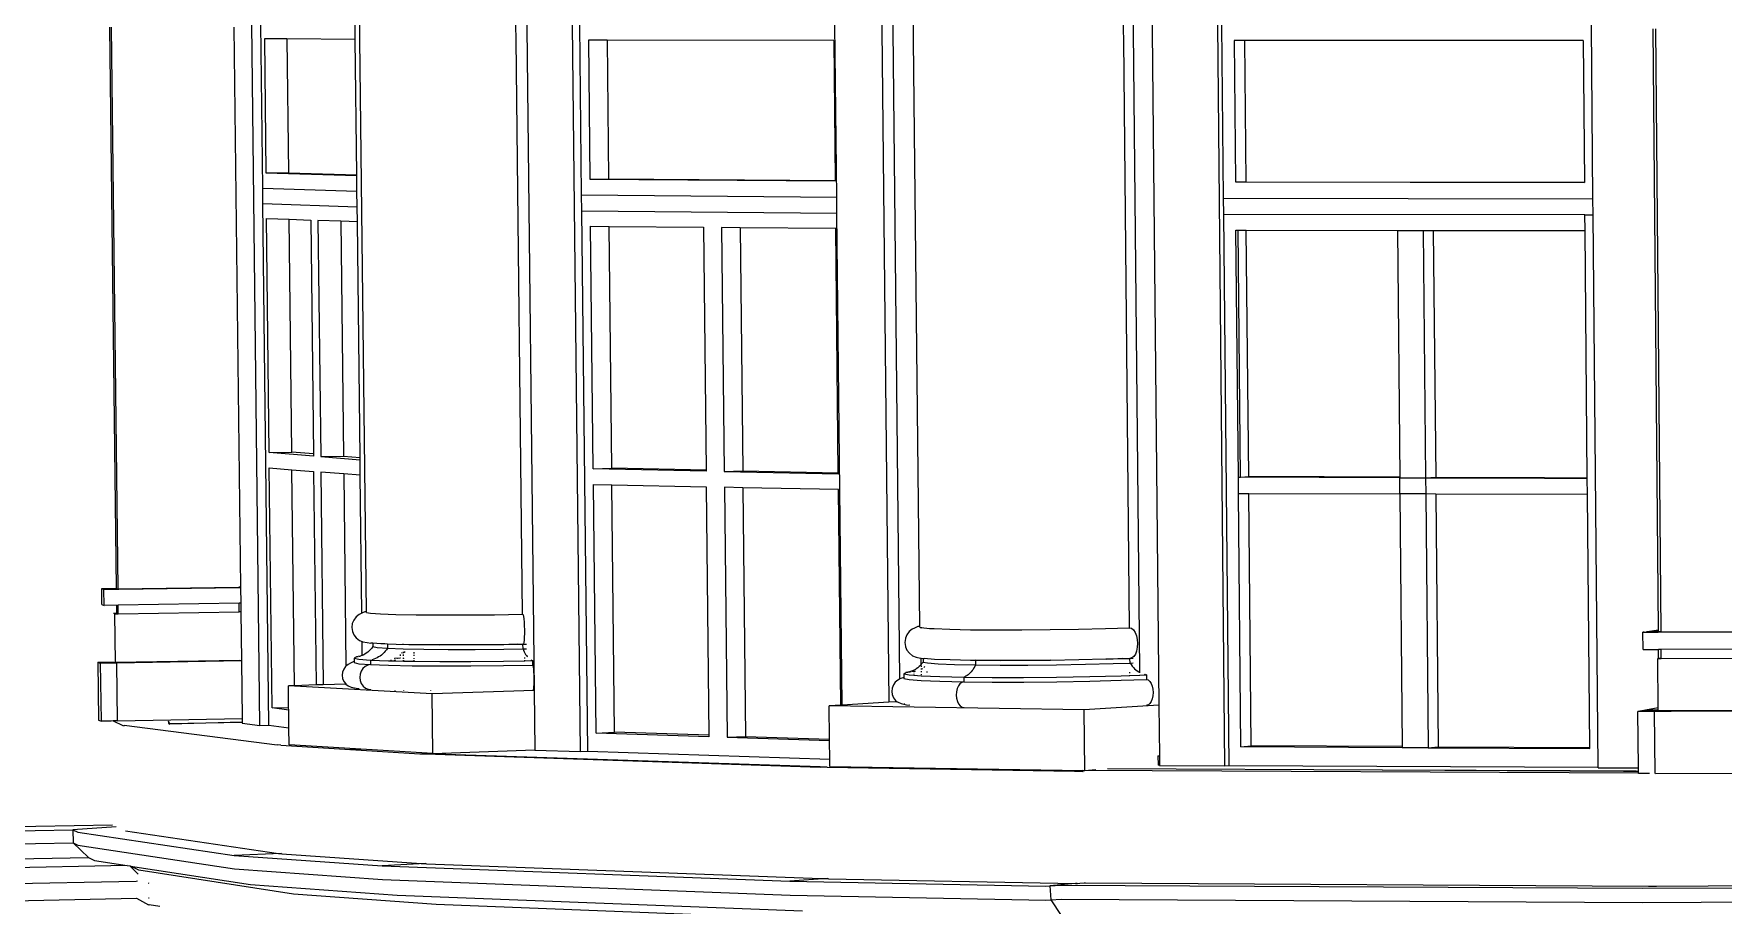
# Model space of a CAD drawing. Extents: x -106 to 80, y -44 to 65.
# Drawn here: x -90.62 to -65.61, y -5.99 to 6.9 of the extents above; entities that cross this region are included whole.
import ezdxf

# ---------------------------------------------------------------- set-up
doc = ezdxf.new("R2010")
doc.units = 0
doc.layers.get('0').update_dxf_attribs({"linetype": 'CONTINUOUS'})

msp = doc.modelspace()

# ---------------------------------------------------------------- linework, layer by layer
for p, q in [((-74.568, 29.406), (-74.251, -2.515)), ((-74.485, 6.8), (-74.936, 23.119)), ((-77.947, 11.189), (-77.804, -2.648)), ((-83.476, 6.813), (-83.566, 10.369)), ((-85.79, 6.814), (-85.8, 9.834)), ((-83.352, 9.869), (-83.211, -2.809)), ((-78.099, 9.907), (-77.964, -2.99)), ((-74.094, 9.93), (-73.966, -3.03)), ((-77.595, 6.8), (-77.594, 8.419)), ((-87.269, -3.333), (-87.39, 7.04)), ((-87.228, 4.612), (-87.256, 7.039)), ((-85.858, 6.814), (-85.861, 7.033)), ((-82.527, -3.72), (-82.646, 7.027)), ((-82.508, 4.513), (-82.535, 7.027)), ((-78.734, 4.481), (-78.761, 7.023)), ((-72.989, -3.931), (-73.096, 7.027)), ((-73.009, 4.464), (-73.034, 7.027)), ((-67.542, 4.457), (-67.565, 7.026)), ((-89.391, -1.305), (-89.49, 6.993)), ((-89.47, 6.993), (-89.371, -1.312)), ((-87.653, 6.994), (-87.556, -1.285)), ((-87.204, 6.823), (-87.181, 4.839)), ((-86.869, 6.821), (-87.204, 6.823)), ((-86.869, 6.821), (-86.846, 4.841)), ((-85.858, 6.814), (-86.869, 6.821)), ((-85.835, 4.811), (-85.858, 6.814)), ((-85.693, -1.651), (-85.79, 6.814)), ((-83.382, -1.687), (-83.476, 6.813)), ((-82.408, 6.803), (-82.385, 4.748)), ((-82.132, 6.802), (-82.408, 6.803)), ((-82.132, 6.802), (-82.11, 4.751)), ((-78.777, 6.797), (-82.132, 6.802)), ((-78.777, 6.797), (-78.755, 4.726)), ((-77.505, -1.867), (-77.595, 6.8)), ((-74.399, -1.887), (-74.485, 6.8)), ((-72.852, 6.799), (-72.832, 4.705)), ((-72.699, 6.799), (-72.852, 6.799)), ((-72.699, 6.799), (-72.679, 4.708)), ((-67.685, 6.798), (-72.699, 6.799)), ((-67.685, 6.798), (-67.666, 4.703)), ((-66.654, 6.97), (-66.575, -1.918)), ((-66.617, 6.97), (-66.537, -1.945)), ((-87.181, 4.839), (-86.846, 4.841)), ((-87.181, 4.839), (-85.835, 4.799)), ((-86.846, 4.841), (-85.835, 4.811)), ((-85.835, 4.799), (-85.835, 4.811)), ((-85.833, 4.567), (-85.835, 4.799)), ((-82.385, 4.748), (-82.11, 4.751)), ((-82.11, 4.751), (-78.755, 4.726)), ((-87.225, 4.387), (-87.228, 4.612)), ((-87.228, 4.612), (-85.833, 4.567)), ((-85.83, 4.338), (-85.833, 4.567)), ((-82.508, 4.513), (-78.734, 4.481)), ((-82.505, 4.279), (-82.508, 4.513)), ((-82.385, 4.748), (-78.755, 4.72)), ((-78.755, 4.726), (-78.755, 4.72)), ((-72.832, 4.705), (-72.679, 4.708)), ((-72.832, 4.705), (-67.666, 4.699)), ((-72.679, 4.708), (-67.666, 4.703)), ((-67.666, 4.703), (-67.666, 4.699)), ((-87.135, -3.33), (-87.225, 4.387)), ((-87.225, 4.387), (-85.83, 4.338)), ((-85.827, 4.115), (-85.83, 4.338)), ((-82.505, 4.279), (-78.732, 4.245)), ((-82.417, -3.714), (-82.505, 4.279)), ((-78.732, 4.245), (-78.734, 4.481)), ((-73.009, 4.464), (-67.542, 4.457)), ((-73.007, 4.225), (-73.009, 4.464)), ((-67.54, 4.218), (-67.542, 4.457)), ((-87.133, 0.703), (-87.174, 4.166)), ((-87.174, 4.166), (-86.838, 4.153)), ((-86.798, 0.708), (-86.838, 4.153)), ((-86.838, 4.153), (-86.517, 4.141)), ((-86.517, 4.141), (-86.477, 0.683)), ((-86.411, 4.137), (-86.37, 0.643)), ((-86.073, 4.124), (-86.411, 4.137)), ((-86.073, 4.124), (-86.033, 0.648)), ((-85.827, 4.115), (-86.073, 4.124)), ((-85.787, 0.629), (-85.827, 4.115)), ((-82.338, 0.464), (-82.377, 4.051)), ((-82.377, 4.051), (-82.102, 4.048)), ((-82.063, 0.472), (-82.102, 4.048)), ((-82.102, 4.048), (-80.707, 4.035)), ((-80.707, 4.035), (-80.668, 0.444)), ((-80.438, 4.032), (-80.399, 0.425)), ((-80.163, 4.029), (-80.438, 4.032)), ((-80.163, 4.029), (-80.124, 0.433)), ((-78.748, 4.015), (-80.163, 4.029)), ((-78.71, 0.405), (-78.748, 4.015)), ((-78.655, -3.032), (-78.732, 4.245)), ((-72.927, -3.925), (-73.007, 4.225)), ((-67.662, 4.218), (-73.007, 4.225)), ((-67.662, 4.218), (-67.54, 4.218)), ((-67.66, 3.986), (-67.662, 4.218)), ((-67.466, -3.951), (-67.54, 4.218)), ((-72.79, 0.338), (-72.825, 3.994)), ((-72.825, 3.994), (-72.795, 3.994)), ((-72.759, 0.34), (-72.795, 3.994)), ((-72.795, 3.994), (-72.672, 3.994)), ((-72.637, 0.347), (-72.672, 3.994)), ((-72.672, 3.994), (-70.437, 3.99)), ((-70.437, 3.99), (-70.054, 3.99)), ((-70.437, 3.99), (-70.402, 0.341)), ((-70.054, 3.99), (-70.02, 0.329)), ((-70.054, 3.99), (-69.905, 3.99)), ((-69.905, 3.99), (-69.87, 0.339)), ((-69.905, 3.99), (-67.66, 3.986)), ((-67.627, 0.332), (-67.66, 3.986)), ((-87.133, 0.703), (-86.798, 0.708)), ((-86.476, 0.651), (-87.133, 0.703)), ((-86.477, 0.683), (-86.798, 0.708)), ((-86.477, 0.683), (-86.476, 0.651)), ((-86.37, 0.643), (-86.033, 0.648)), ((-86.37, 0.643), (-85.787, 0.597)), ((-86.033, 0.648), (-85.787, 0.629)), ((-85.787, 0.597), (-85.787, 0.629)), ((-85.784, 0.368), (-85.787, 0.597)), ((-87.089, -3.074), (-87.131, 0.477)), ((-87.131, 0.477), (-86.795, 0.45)), ((-86.758, -2.744), (-86.795, 0.45)), ((-86.795, 0.45), (-86.474, 0.424)), ((-86.474, 0.424), (-86.437, -2.734)), ((-86.368, 0.415), (-86.331, -2.73)), ((-86.03, 0.388), (-86.368, 0.415)), ((-86.03, 0.388), (-85.997, -2.455)), ((-85.784, 0.368), (-86.03, 0.388)), ((-85.761, -1.673), (-85.784, 0.368)), ((-82.338, 0.464), (-82.063, 0.472)), ((-80.668, 0.43), (-82.338, 0.464)), ((-80.668, 0.444), (-82.063, 0.472)), ((-80.668, 0.444), (-80.668, 0.43)), ((-80.399, 0.425), (-80.124, 0.433)), ((-80.399, 0.425), (-78.709, 0.391)), ((-80.124, 0.433), (-78.71, 0.405)), ((-78.709, 0.391), (-78.71, 0.405)), ((-72.79, 0.338), (-72.759, 0.34)), ((-70.402, 0.331), (-72.79, 0.338)), ((-72.787, 0.099), (-72.79, 0.338)), ((-72.759, 0.34), (-72.637, 0.347)), ((-70.402, 0.341), (-72.637, 0.347)), ((-70.402, 0.341), (-70.402, 0.331)), ((-70.402, 0.331), (-70.02, 0.329)), ((-70.4, 0.092), (-70.402, 0.331)), ((-70.02, 0.329), (-69.87, 0.339)), ((-70.02, 0.329), (-70.017, 0.091)), ((-70.02, 0.329), (-68.258, 0.324)), ((-69.87, 0.339), (-68.258, 0.334)), ((-68.258, 0.324), (-68.258, 0.334)), ((-68.258, 0.334), (-67.627, 0.332)), ((-68.258, 0.324), (-67.627, 0.322)), ((-67.627, 0.322), (-67.627, 0.332)), ((-67.624, 0.083), (-67.627, 0.322)), ((-82.295, -3.447), (-82.335, 0.23)), ((-82.335, 0.23), (-82.06, 0.225)), ((-82.02, -3.434), (-82.06, 0.225)), ((-82.06, 0.225), (-80.665, 0.195)), ((-80.665, 0.195), (-80.626, -3.478)), ((-80.396, 0.19), (-80.356, -3.508)), ((-80.121, 0.184), (-80.396, 0.19)), ((-80.121, 0.184), (-80.082, -3.496)), ((-78.707, 0.155), (-80.121, 0.184)), ((-78.673, -3.033), (-78.707, 0.155)), ((-72.751, -3.649), (-72.787, 0.099)), ((-72.787, 0.099), (-72.634, 0.099)), ((-72.598, -3.634), (-72.634, 0.099)), ((-72.634, 0.099), (-70.4, 0.092)), ((-70.017, 0.091), (-70.4, 0.092)), ((-70.4, 0.092), (-70.365, -3.645)), ((-70.017, 0.091), (-69.982, -3.662)), ((-69.868, 0.09), (-70.017, 0.091)), ((-69.868, 0.09), (-69.833, -3.647)), ((-67.624, 0.083), (-69.868, 0.09)), ((-67.591, -3.658), (-67.624, 0.083)), ((-89.611, -1.308), (-89.391, -1.305)), ((-89.608, -1.545), (-89.611, -1.308)), ((-89.611, -1.308), (-89.577, -1.32)), ((-89.577, -1.32), (-89.356, -1.317)), ((-89.574, -1.557), (-89.577, -1.32)), ((-89.391, -1.305), (-89.371, -1.312)), ((-89.371, -1.312), (-87.581, -1.285)), ((-89.371, -1.312), (-89.356, -1.317)), ((-89.356, -1.317), (-87.565, -1.29)), ((-87.581, -1.285), (-87.565, -1.29)), ((-87.556, -1.285), (-87.581, -1.285)), ((-87.556, -1.29), (-87.565, -1.29)), ((-87.556, -1.285), (-87.556, -1.29)), ((-87.556, -1.29), (-87.553, -1.526)), ((-89.608, -1.545), (-89.574, -1.557)), ((-89.368, -1.554), (-89.574, -1.557)), ((-89.434, -1.673), (-89.386, -1.673)), ((-89.414, -1.681), (-89.366, -1.68)), ((-89.406, -2.401), (-89.414, -1.681)), ((-89.386, -1.673), (-89.388, -1.554)), ((-87.578, -1.526), (-89.368, -1.554)), ((-89.366, -1.68), (-89.368, -1.554)), ((-89.366, -1.68), (-87.576, -1.652)), ((-87.576, -1.652), (-87.578, -1.526)), ((-87.553, -1.526), (-87.578, -1.526)), ((-87.552, -1.651), (-87.576, -1.652)), ((-87.553, -1.526), (-87.552, -1.651)), ((-87.552, -1.651), (-87.544, -2.37)), ((-85.847, -1.726), (-85.881, -1.773)), ((-85.802, -1.691), (-85.847, -1.726)), ((-85.761, -1.673), (-85.802, -1.691)), ((-85.749, -1.668), (-85.761, -1.673)), ((-85.717, -1.654), (-85.749, -1.668)), ((-85.749, -1.668), (-85.749, -1.668)), ((-85.693, -1.651), (-85.717, -1.654)), ((-85.693, -1.66), (-85.693, -1.651)), ((-85.693, -1.66), (-85.633, -1.672)), ((-85.633, -1.672), (-85.486, -1.682)), ((-85.486, -1.682), (-85.257, -1.691)), ((-85.257, -1.691), (-84.959, -1.696)), ((-84.959, -1.696), (-84.604, -1.698)), ((-84.604, -1.698), (-84.21, -1.698)), ((-84.21, -1.698), (-83.796, -1.694)), ((-83.796, -1.694), (-83.382, -1.687)), ((-83.382, -1.687), (-83.382, -1.697)), ((-83.382, -1.687), (-83.376, -1.697)), ((-83.376, -1.697), (-83.37, -1.72)), ((-83.37, -1.72), (-83.365, -1.757)), ((-85.902, -1.826), (-85.909, -1.884)), ((-85.909, -1.884), (-85.901, -1.941)), ((-85.881, -1.773), (-85.902, -1.826)), ((-85.901, -1.941), (-85.878, -1.994)), ((-85.878, -1.994), (-85.843, -2.039)), ((-83.365, -1.757), (-83.361, -1.804)), ((-83.361, -1.804), (-83.358, -1.858)), ((-83.358, -1.858), (-83.356, -1.916)), ((-83.356, -1.973), (-83.358, -2.026)), ((-83.356, -1.916), (-83.356, -1.973)), ((-77.696, -1.993), (-77.715, -2.042)), ((-77.661, -1.945), (-77.696, -1.993)), ((-77.616, -1.909), (-77.661, -1.945)), ((-77.584, -1.894), (-77.616, -1.909)), ((-77.532, -1.871), (-77.584, -1.894)), ((-77.505, -1.867), (-77.532, -1.871)), ((-77.505, -1.877), (-77.505, -1.867)), ((-77.505, -1.877), (-77.443, -1.89)), ((-77.484, -1.897), (-77.487, -1.9)), ((-77.487, -1.9), (-77.487, -1.897)), ((-77.487, -1.9), (-77.487, -1.9)), ((-77.487, -1.9), (-77.487, -1.9)), ((-77.443, -1.89), (-77.356, -1.897)), ((-77.356, -1.897), (-77.356, -1.91)), ((-77.356, -1.897), (-77.292, -1.901)), ((-77.292, -1.901), (-77.059, -1.91)), ((-77.059, -1.91), (-76.754, -1.916)), ((-76.754, -1.916), (-76.394, -1.919)), ((-76.394, -1.919), (-75.994, -1.919)), ((-75.994, -1.919), (-75.574, -1.915)), ((-75.574, -1.915), (-75.155, -1.909)), ((-75.155, -1.909), (-74.757, -1.899)), ((-74.757, -1.899), (-74.399, -1.887)), ((-74.399, -1.887), (-74.398, -1.897)), ((-74.399, -1.887), (-74.369, -1.896)), ((-74.369, -1.896), (-74.341, -1.92)), ((-74.341, -1.92), (-74.317, -1.957)), ((-74.317, -1.957), (-74.298, -2.005)), ((-66.784, -1.951), (-66.802, -1.954)), ((-66.802, -1.954), (-66.578, -1.953)), ((-66.8, -2.208), (-66.802, -1.954)), ((-66.784, -1.951), (-66.75, -1.946)), ((-66.784, -1.951), (-66.56, -1.95)), ((-66.75, -1.946), (-66.704, -1.938)), ((-66.575, -1.945), (-66.75, -1.946)), ((-66.704, -1.938), (-66.575, -1.918)), ((-66.704, -1.938), (-66.575, -1.938)), ((-66.578, -1.953), (-64.749, -1.947)), ((-66.56, -1.95), (-66.578, -1.953)), ((-66.575, -1.918), (-66.575, -1.938)), ((-66.575, -1.938), (-66.575, -1.945)), ((-66.575, -1.945), (-66.537, -1.945)), ((-66.537, -1.947), (-66.56, -1.95)), ((-66.56, -1.95), (-66.364, -1.95)), ((-66.537, -1.945), (-66.537, -1.947)), ((-66.537, -1.947), (-66.341, -1.946)), ((-66.364, -1.95), (-66.341, -1.946)), ((-66.341, -1.946), (-64.71, -1.941)), ((-85.843, -2.039), (-85.797, -2.074)), ((-85.797, -2.074), (-85.756, -2.09)), ((-85.754, -2.297), (-85.756, -2.09)), ((-85.756, -2.09), (-85.744, -2.095)), ((-85.744, -2.095), (-85.683, -2.108)), ((-85.673, -2.248), (-85.695, -2.264)), ((-85.683, -2.108), (-85.628, -2.114)), ((-85.651, -2.229), (-85.673, -2.248)), ((-85.631, -2.209), (-85.651, -2.229)), ((-85.613, -2.188), (-85.631, -2.209)), ((-85.596, -2.117), (-85.628, -2.114)), ((-85.596, -2.166), (-85.613, -2.188)), ((-85.596, -2.117), (-85.596, -2.166)), ((-85.481, -2.125), (-85.596, -2.117)), ((-85.596, -2.166), (-85.533, -2.179)), ((-85.533, -2.179), (-85.382, -2.19)), ((-85.42, -2.124), (-85.481, -2.125)), ((-85.383, -2.129), (-85.481, -2.125)), ((-85.414, -2.234), (-85.432, -2.254)), ((-85.398, -2.213), (-85.414, -2.234)), ((-85.382, -2.19), (-85.398, -2.213)), ((-85.383, -2.125), (-85.383, -2.129)), ((-85.252, -2.134), (-85.383, -2.129)), ((-85.383, -2.129), (-85.382, -2.19)), ((-85.382, -2.19), (-85.15, -2.199)), ((-84.953, -2.14), (-85.252, -2.134)), ((-85.161, -2.131), (-85.15, -2.131)), ((-85.15, -2.131), (-85.148, -2.131)), ((-85.15, -2.199), (-84.846, -2.205)), ((-85.148, -2.131), (-85.148, -2.131)), ((-85.148, -2.131), (-85.145, -2.131)), ((-85.147, -2.247), (-85.147, -2.244)), ((-85.147, -2.247), (-85.144, -2.245)), ((-85.146, -2.257), (-85.147, -2.247)), ((-85.145, -2.131), (-85.145, -2.131)), ((-85.145, -2.131), (-85.067, -2.133)), ((-85.144, -2.245), (-85.143, -2.244)), ((-85.144, -2.245), (-85.144, -2.244)), ((-85.143, -2.256), (-85.144, -2.245)), ((-85.119, -2.245), (-85.133, -2.252)), ((-85.067, -2.133), (-85.067, -2.133)), ((-85.067, -2.133), (-84.991, -2.134)), ((-84.991, -2.134), (-84.991, -2.134)), ((-84.991, -2.134), (-84.846, -2.137)), ((-84.989, -2.268), (-84.989, -2.247)), ((-84.598, -2.142), (-84.953, -2.14)), ((-84.846, -2.137), (-84.614, -2.139)), ((-84.846, -2.205), (-84.485, -2.208)), ((-84.205, -2.142), (-84.598, -2.142)), ((-84.485, -2.208), (-84.084, -2.207)), ((-83.791, -2.138), (-84.205, -2.142)), ((-84.084, -2.207), (-83.662, -2.203)), ((-83.377, -2.131), (-83.791, -2.138)), ((-83.791, -2.134), (-83.662, -2.133)), ((-83.791, -2.136), (-83.663, -2.135)), ((-83.663, -2.135), (-83.377, -2.131)), ((-83.662, -2.133), (-83.406, -2.129)), ((-83.662, -2.203), (-83.376, -2.199)), ((-83.46, -2.126), (-83.406, -2.129)), ((-83.406, -2.129), (-83.377, -2.131)), ((-83.406, -2.129), (-83.377, -2.129)), ((-83.377, -2.125), (-83.377, -2.129)), ((-83.377, -2.129), (-83.377, -2.131)), ((-83.375, -2.129), (-83.377, -2.131)), ((-83.377, -2.129), (-83.375, -2.129)), ((-83.377, -2.131), (-83.352, -2.13)), ((-83.376, -2.199), (-83.377, -2.131)), ((-83.376, -2.199), (-83.322, -2.198)), ((-83.376, -2.199), (-83.367, -2.221)), ((-83.371, -2.125), (-83.375, -2.129)), ((-83.375, -2.129), (-83.352, -2.128)), ((-83.366, -2.104), (-83.371, -2.125)), ((-83.367, -2.221), (-83.358, -2.243)), ((-83.361, -2.071), (-83.366, -2.104)), ((-83.358, -2.026), (-83.361, -2.071)), ((-83.358, -2.243), (-83.347, -2.263)), ((-83.352, -2.13), (-83.352, -2.128)), ((-83.352, -2.13), (-83.323, -2.13)), ((-77.718, -2.048), (-77.724, -2.106)), ((-77.724, -2.106), (-77.716, -2.165)), ((-77.715, -2.042), (-77.718, -2.048)), ((-77.716, -2.165), (-77.714, -2.171)), ((-77.714, -2.171), (-77.694, -2.219)), ((-77.694, -2.219), (-77.658, -2.265)), ((-74.296, -2.232), (-74.314, -2.278)), ((-74.298, -2.005), (-74.286, -2.06)), ((-74.285, -2.177), (-74.296, -2.232)), ((-74.286, -2.06), (-74.282, -2.119)), ((-74.282, -2.119), (-74.285, -2.177)), ((-66.8, -2.208), (-66.573, -2.207)), ((-66.571, -2.34), (-66.573, -2.207)), ((-66.535, -2.207), (-66.573, -2.207)), ((-64.708, -2.201), (-66.535, -2.207)), ((-66.534, -2.34), (-66.535, -2.207)), ((-89.666, -2.398), (-89.426, -2.394)), ((-89.666, -2.398), (-89.647, -2.406)), ((-89.666, -2.398), (-89.656, -3.252)), ((-89.406, -2.401), (-89.647, -2.406)), ((-89.647, -2.406), (-89.627, -2.413)), ((-89.386, -2.409), (-89.627, -2.413)), ((-89.616, -3.269), (-89.627, -2.413)), ((-89.426, -2.394), (-89.406, -2.401)), ((-87.568, -2.37), (-89.406, -2.401)), ((-89.406, -2.401), (-89.386, -2.409)), ((-87.546, -2.378), (-89.386, -2.409)), ((-89.375, -3.265), (-89.386, -2.409)), ((-87.568, -2.37), (-87.544, -2.37)), ((-87.568, -2.37), (-87.546, -2.378)), ((-87.546, -2.378), (-87.543, -2.378)), ((-87.544, -2.37), (-87.543, -2.378)), ((-87.543, -2.378), (-87.534, -3.231)), ((-86.03, -2.498), (-86.048, -2.542)), ((-86.002, -2.459), (-86.03, -2.498)), ((-85.997, -2.455), (-86.002, -2.459)), ((-85.965, -2.429), (-85.997, -2.455)), ((-85.93, -2.412), (-85.965, -2.429)), ((-85.887, -2.393), (-85.93, -2.412)), ((-85.875, -2.391), (-85.887, -2.393)), ((-85.842, -2.32), (-85.875, -2.337)), ((-85.875, -2.337), (-85.804, -2.352)), ((-85.875, -2.337), (-85.875, -2.391)), ((-85.875, -2.391), (-85.874, -2.403)), ((-85.874, -2.403), (-85.804, -2.419)), ((-85.842, -2.32), (-85.814, -2.315)), ((-85.818, -2.317), (-85.842, -2.32)), ((-85.788, -2.308), (-85.814, -2.315)), ((-85.804, -2.352), (-85.632, -2.365)), ((-85.804, -2.419), (-85.631, -2.432)), ((-85.787, -2.313), (-85.8, -2.314)), ((-85.762, -2.3), (-85.788, -2.308)), ((-85.746, -2.49), (-85.771, -2.529)), ((-85.754, -2.297), (-85.762, -2.3)), ((-85.736, -2.29), (-85.754, -2.297)), ((-85.712, -2.459), (-85.746, -2.49)), ((-85.734, -2.289), (-85.743, -2.294)), ((-85.734, -2.289), (-85.736, -2.29)), ((-85.718, -2.28), (-85.734, -2.289)), ((-85.695, -2.264), (-85.718, -2.28)), ((-85.673, -2.44), (-85.712, -2.459)), ((-85.631, -2.432), (-85.673, -2.44)), ((-85.632, -2.365), (-85.608, -2.36)), ((-85.632, -2.365), (-85.631, -2.432)), ((-85.632, -2.365), (-85.366, -2.375)), ((-85.631, -2.432), (-85.365, -2.442)), ((-85.583, -2.353), (-85.608, -2.36)), ((-85.56, -2.344), (-85.583, -2.353)), ((-85.536, -2.333), (-85.56, -2.344)), ((-85.514, -2.32), (-85.536, -2.333)), ((-85.492, -2.306), (-85.514, -2.32)), ((-85.471, -2.291), (-85.492, -2.306)), ((-85.451, -2.273), (-85.471, -2.291)), ((-85.432, -2.254), (-85.451, -2.273)), ((-85.366, -2.375), (-85.327, -2.376)), ((-85.365, -2.442), (-85.018, -2.449)), ((-85.327, -2.376), (-85.327, -2.364)), ((-85.327, -2.376), (-85.278, -2.377)), ((-85.274, -2.34), (-85.28, -2.341)), ((-85.274, -2.374), (-85.278, -2.377)), ((-85.278, -2.377), (-85.274, -2.377)), ((-85.274, -2.34), (-85.275, -2.337)), ((-85.193, -2.336), (-85.274, -2.34)), ((-85.274, -2.343), (-85.274, -2.34)), ((-85.265, -2.364), (-85.274, -2.374)), ((-85.274, -2.374), (-85.274, -2.364)), ((-85.274, -2.377), (-85.274, -2.374)), ((-85.274, -2.377), (-85.145, -2.38)), ((-85.228, -2.342), (-85.232, -2.344)), ((-85.193, -2.336), (-85.228, -2.342)), ((-85.193, -2.283), (-85.193, -2.301)), ((-85.193, -2.331), (-85.193, -2.336)), ((-85.176, -2.264), (-85.167, -2.26)), ((-85.167, -2.26), (-85.166, -2.259)), ((-85.143, -2.256), (-85.146, -2.257)), ((-85.146, -2.265), (-85.146, -2.257)), ((-85.146, -2.301), (-85.146, -2.284)), ((-85.145, -2.345), (-85.146, -2.332)), ((-85.145, -2.38), (-85.145, -2.366)), ((-85.145, -2.38), (-85.142, -2.38)), ((-85.133, -2.252), (-85.143, -2.256)), ((-85.143, -2.265), (-85.143, -2.256)), ((-85.143, -2.302), (-85.143, -2.284)), ((-85.142, -2.345), (-85.143, -2.332)), ((-85.142, -2.38), (-85.142, -2.366)), ((-85.142, -2.38), (-85.019, -2.382)), ((-85.019, -2.382), (-84.988, -2.383)), ((-85.018, -2.449), (-84.987, -2.449)), ((-84.989, -2.305), (-84.989, -2.287)), ((-84.988, -2.348), (-84.988, -2.335)), ((-84.988, -2.371), (-84.988, -2.369)), ((-84.988, -2.383), (-84.988, -2.377)), ((-84.988, -2.383), (-84.606, -2.386)), ((-84.987, -2.458), (-84.987, -2.449)), ((-84.987, -2.449), (-84.605, -2.452)), ((-84.606, -2.386), (-84.148, -2.385)), ((-84.605, -2.452), (-84.147, -2.452)), ((-84.148, -2.385), (-83.665, -2.38)), ((-84.147, -2.452), (-83.664, -2.447)), ((-83.665, -2.38), (-83.349, -2.375)), ((-83.664, -2.447), (-83.234, -2.44)), ((-83.35, -2.342), (-83.35, -2.329)), ((-83.349, -2.375), (-83.349, -2.369)), ((-83.349, -2.375), (-83.235, -2.373)), ((-83.347, -2.263), (-83.337, -2.281)), ((-83.337, -2.281), (-83.325, -2.299)), ((-83.325, -2.299), (-83.313, -2.314)), ((-83.313, -2.314), (-83.309, -2.32)), ((-83.261, -2.361), (-83.249, -2.368)), ((-83.249, -2.368), (-83.235, -2.373)), ((-83.235, -2.373), (-83.237, -2.369)), ((-83.235, -2.373), (-83.234, -2.44)), ((-83.234, -2.44), (-83.23, -2.448)), ((-83.23, -2.448), (-83.226, -2.468)), ((-83.226, -2.468), (-83.222, -2.498)), ((-83.222, -2.498), (-83.219, -2.537)), ((-77.658, -2.265), (-77.612, -2.301)), ((-77.612, -2.301), (-77.558, -2.323)), ((-77.556, -2.495), (-77.568, -2.503)), ((-77.558, -2.323), (-77.494, -2.337)), ((-77.533, -2.478), (-77.556, -2.495)), ((-77.553, -2.495), (-77.554, -2.496)), ((-77.553, -2.495), (-77.554, -2.496)), ((-77.512, -2.459), (-77.533, -2.478)), ((-77.491, -2.439), (-77.512, -2.459)), ((-77.494, -2.337), (-77.483, -2.338)), ((-77.482, -2.428), (-77.491, -2.439)), ((-77.482, -2.428), (-77.483, -2.338)), ((-77.483, -2.338), (-77.456, -2.341)), ((-77.473, -2.417), (-77.482, -2.428)), ((-77.481, -2.465), (-77.482, -2.441)), ((-77.481, -2.497), (-77.481, -2.489)), ((-77.465, -2.494), (-77.481, -2.502)), ((-77.481, -2.497), (-77.477, -2.495)), ((-77.481, -2.502), (-77.481, -2.497)), ((-77.477, -2.495), (-77.472, -2.491)), ((-77.455, -2.394), (-77.473, -2.417)), ((-77.456, -2.341), (-77.455, -2.394)), ((-77.456, -2.341), (-77.438, -2.343)), ((-77.455, -2.394), (-77.388, -2.408)), ((-77.446, -2.473), (-77.436, -2.466)), ((-77.287, -2.355), (-77.438, -2.343)), ((-77.436, -2.466), (-77.431, -2.461)), ((-77.388, -2.408), (-77.231, -2.42)), ((-77.054, -2.364), (-77.287, -2.355)), ((-77.231, -2.42), (-76.992, -2.43)), ((-76.75, -2.371), (-77.054, -2.364)), ((-76.992, -2.43), (-76.681, -2.436)), ((-76.753, -2.365), (-76.682, -2.367)), ((-76.682, -2.367), (-76.75, -2.371)), ((-76.682, -2.371), (-76.75, -2.371)), ((-76.703, -2.482), (-76.716, -2.503)), ((-76.692, -2.46), (-76.703, -2.482)), ((-76.681, -2.436), (-76.692, -2.46)), ((-76.682, -2.367), (-76.682, -2.371)), ((-76.682, -2.367), (-76.645, -2.367)), ((-76.389, -2.374), (-76.682, -2.371)), ((-76.682, -2.371), (-76.681, -2.436)), ((-76.681, -2.436), (-76.314, -2.439)), ((-76.645, -2.367), (-76.645, -2.366)), ((-76.645, -2.367), (-76.314, -2.37)), ((-75.989, -2.373), (-76.389, -2.374)), ((-76.314, -2.37), (-75.907, -2.369)), ((-76.314, -2.439), (-75.906, -2.439)), ((-75.57, -2.37), (-75.989, -2.373)), ((-75.958, -2.367), (-75.894, -2.367)), ((-75.907, -2.369), (-75.57, -2.367)), ((-75.906, -2.439), (-75.479, -2.435)), ((-75.894, -2.367), (-75.57, -2.364)), ((-75.151, -2.363), (-75.57, -2.37)), ((-75.479, -2.435), (-75.051, -2.428)), ((-74.753, -2.353), (-75.151, -2.363)), ((-75.051, -2.428), (-74.643, -2.418)), ((-74.398, -2.341), (-74.753, -2.353)), ((-74.747, -2.351), (-74.644, -2.349)), ((-74.738, -2.349), (-74.669, -2.347)), ((-74.669, -2.347), (-74.445, -2.34)), ((-74.644, -2.349), (-74.398, -2.341)), ((-74.643, -2.418), (-74.393, -2.41)), ((-74.506, -2.339), (-74.445, -2.34)), ((-74.445, -2.34), (-74.398, -2.338)), ((-74.445, -2.34), (-74.398, -2.34)), ((-74.398, -2.34), (-74.398, -2.338)), ((-74.394, -2.34), (-74.398, -2.341)), ((-74.398, -2.34), (-74.394, -2.34)), ((-74.398, -2.341), (-74.398, -2.34)), ((-74.364, -2.334), (-74.394, -2.34)), ((-74.394, -2.335), (-74.394, -2.34)), ((-74.394, -2.34), (-74.347, -2.339)), ((-74.393, -2.41), (-74.394, -2.34)), ((-74.393, -2.41), (-74.346, -2.408)), ((-74.393, -2.41), (-74.378, -2.433)), ((-74.378, -2.433), (-74.362, -2.454)), ((-74.337, -2.313), (-74.364, -2.334)), ((-74.362, -2.454), (-74.344, -2.475)), ((-74.344, -2.475), (-74.325, -2.493)), ((-74.314, -2.278), (-74.337, -2.313)), ((-74.325, -2.493), (-74.306, -2.511)), ((-66.583, -2.342), (-66.571, -2.342)), ((-66.576, -3.073), (-66.583, -2.342)), ((-66.571, -2.342), (-66.571, -2.34)), ((-66.534, -2.34), (-66.571, -2.34)), ((-66.571, -2.342), (-66.534, -2.342)), ((-66.534, -2.342), (-64.707, -2.335)), ((-66.534, -2.342), (-66.534, -2.34)), ((-86.758, -2.744), (-86.847, -2.747)), ((-84.719, -2.866), (-86.847, -2.747)), ((-86.844, -3.068), (-86.847, -2.747)), ((-86.437, -2.734), (-86.758, -2.744)), ((-86.331, -2.73), (-86.437, -2.734)), ((-85.998, -2.72), (-86.331, -2.73)), ((-86.048, -2.542), (-86.054, -2.59)), ((-86.054, -2.59), (-86.047, -2.638)), ((-86.047, -2.638), (-86.028, -2.682)), ((-86.028, -2.682), (-85.999, -2.719)), ((-85.999, -2.719), (-85.998, -2.72)), ((-85.998, -2.72), (-85.961, -2.748)), ((-85.961, -2.748), (-85.917, -2.766)), ((-85.787, -2.574), (-85.792, -2.622)), ((-85.792, -2.622), (-85.785, -2.669)), ((-85.771, -2.529), (-85.787, -2.574)), ((-85.785, -2.669), (-85.769, -2.713)), ((-85.769, -2.713), (-85.743, -2.751)), ((-83.219, -2.537), (-83.217, -2.583)), ((-83.217, -2.722), (-83.219, -2.759)), ((-83.217, -2.583), (-83.216, -2.631)), ((-83.216, -2.678), (-83.217, -2.722)), ((-83.216, -2.631), (-83.216, -2.678)), ((-77.895, -2.734), (-77.913, -2.78)), ((-77.867, -2.694), (-77.895, -2.734)), ((-77.829, -2.664), (-77.867, -2.694)), ((-77.804, -2.648), (-77.829, -2.664)), ((-77.798, -2.645), (-77.804, -2.648)), ((-77.803, -2.653), (-77.804, -2.648)), ((-77.755, -2.626), (-77.798, -2.645)), ((-77.738, -2.624), (-77.755, -2.626)), ((-77.71, -2.552), (-77.738, -2.569)), ((-77.738, -2.569), (-77.738, -2.624)), ((-77.738, -2.569), (-77.71, -2.575)), ((-77.738, -2.624), (-77.738, -2.637)), ((-77.738, -2.637), (-77.661, -2.654)), ((-77.709, -2.551), (-77.71, -2.552)), ((-77.71, -2.575), (-77.662, -2.585)), ((-77.64, -2.542), (-77.709, -2.551)), ((-77.709, -2.551), (-77.682, -2.546)), ((-77.655, -2.54), (-77.682, -2.546)), ((-77.662, -2.585), (-77.59, -2.591)), ((-77.661, -2.654), (-77.482, -2.668)), ((-77.628, -2.531), (-77.655, -2.54)), ((-77.602, -2.521), (-77.628, -2.531)), ((-77.591, -2.535), (-77.622, -2.539)), ((-77.577, -2.508), (-77.602, -2.521)), ((-77.589, -2.534), (-77.591, -2.535)), ((-77.591, -2.535), (-77.591, -2.546)), ((-77.59, -2.567), (-77.59, -2.574)), ((-77.59, -2.584), (-77.59, -2.591)), ((-77.59, -2.591), (-77.483, -2.599)), ((-77.573, -2.532), (-77.589, -2.534)), ((-77.589, -2.534), (-77.574, -2.532)), ((-77.568, -2.503), (-77.58, -2.511)), ((-77.568, -2.503), (-77.577, -2.508)), ((-77.483, -2.599), (-77.21, -2.61)), ((-77.482, -2.668), (-77.209, -2.679)), ((-77.481, -2.507), (-77.481, -2.502)), ((-77.481, -2.544), (-77.481, -2.528)), ((-77.48, -2.583), (-77.48, -2.572)), ((-77.48, -2.599), (-77.48, -2.592)), ((-77.393, -2.551), (-77.394, -2.535)), ((-77.21, -2.61), (-76.854, -2.618)), ((-77.209, -2.679), (-76.854, -2.687)), ((-76.933, -2.747), (-76.95, -2.787)), ((-76.91, -2.715), (-76.933, -2.747)), ((-76.883, -2.695), (-76.91, -2.715)), ((-76.854, -2.687), (-76.883, -2.695)), ((-76.854, -2.618), (-76.837, -2.612)), ((-76.854, -2.618), (-76.854, -2.687)), ((-76.854, -2.618), (-76.434, -2.622)), ((-76.854, -2.687), (-76.433, -2.69)), ((-76.821, -2.605), (-76.837, -2.612)), ((-76.804, -2.595), (-76.821, -2.605)), ((-76.788, -2.584), (-76.804, -2.595)), ((-76.772, -2.571), (-76.788, -2.584)), ((-76.757, -2.556), (-76.772, -2.571)), ((-76.743, -2.54), (-76.757, -2.556)), ((-76.729, -2.522), (-76.743, -2.54)), ((-76.716, -2.503), (-76.729, -2.522)), ((-76.434, -2.622), (-75.968, -2.621)), ((-76.433, -2.69), (-75.967, -2.69)), ((-75.968, -2.621), (-75.479, -2.617)), ((-75.967, -2.69), (-75.478, -2.685)), ((-75.479, -2.617), (-74.989, -2.609)), ((-75.478, -2.685), (-74.989, -2.677)), ((-74.989, -2.609), (-74.523, -2.597)), ((-74.989, -2.677), (-74.522, -2.665)), ((-74.523, -2.597), (-74.396, -2.593)), ((-74.522, -2.665), (-74.148, -2.653)), ((-74.396, -2.558), (-74.396, -2.545)), ((-74.396, -2.593), (-74.396, -2.587)), ((-74.396, -2.593), (-74.25, -2.588)), ((-74.306, -2.511), (-74.285, -2.527)), ((-74.285, -2.527), (-74.264, -2.541)), ((-74.264, -2.541), (-74.251, -2.548)), ((-74.251, -2.515), (-74.251, -2.548)), ((-74.251, -2.548), (-74.251, -2.556)), ((-74.25, -2.582), (-74.25, -2.588)), ((-74.25, -2.588), (-74.148, -2.584)), ((-74.185, -2.576), (-74.172, -2.579)), ((-74.172, -2.579), (-74.148, -2.584)), ((-74.148, -2.584), (-74.157, -2.581)), ((-74.148, -2.584), (-74.148, -2.653)), ((-74.148, -2.653), (-74.124, -2.66)), ((-74.124, -2.66), (-74.101, -2.68)), ((-74.101, -2.68), (-74.081, -2.711)), ((-74.081, -2.711), (-74.066, -2.751)), ((-85.917, -2.766), (-85.845, -2.782)), ((-85.845, -2.782), (-85.799, -2.787)), ((-85.743, -2.751), (-85.709, -2.779)), ((-85.709, -2.779), (-85.669, -2.796)), ((-85.669, -2.796), (-85.627, -2.801)), ((-85.269, -2.814), (-85.269, -2.81)), ((-85.14, -2.816), (-85.14, -2.812)), ((-84.741, -2.821), (-84.741, -2.817)), ((-83.211, -2.816), (-84.719, -2.866)), ((-84.709, -3.746), (-84.719, -2.866)), ((-83.226, -2.804), (-83.23, -2.809)), ((-83.23, -2.809), (-83.216, -2.809)), ((-83.23, -2.809), (-83.22, -2.809)), ((-83.23, -2.809), (-83.211, -2.81)), ((-83.222, -2.788), (-83.226, -2.804)), ((-83.219, -2.759), (-83.222, -2.788)), ((-83.211, -2.809), (-83.211, -2.816)), ((-83.211, -2.816), (-83.201, -3.693)), ((-77.964, -2.99), (-78.655, -3.032)), ((-77.837, -2.982), (-77.964, -2.99)), ((-77.913, -2.78), (-77.919, -2.828)), ((-77.919, -2.828), (-77.912, -2.877)), ((-77.912, -2.877), (-77.893, -2.922)), ((-77.893, -2.922), (-77.864, -2.961)), ((-77.864, -2.961), (-77.837, -2.982)), ((-77.837, -2.982), (-77.826, -2.99)), ((-77.826, -2.99), (-77.781, -3.008)), ((-76.961, -2.833), (-76.964, -2.883)), ((-76.964, -2.883), (-76.96, -2.931)), ((-76.95, -2.787), (-76.961, -2.833)), ((-76.96, -2.931), (-76.948, -2.976)), ((-76.948, -2.976), (-76.93, -3.015)), ((-74.079, -2.978), (-74.098, -3.007)), ((-74.064, -2.939), (-74.079, -2.978)), ((-74.066, -2.751), (-74.056, -2.797)), ((-74.055, -2.894), (-74.064, -2.939)), ((-74.056, -2.797), (-74.053, -2.846)), ((-74.053, -2.846), (-74.055, -2.894)), ((-89.375, -3.265), (-87.534, -3.231)), ((-87.534, -3.231), (-87.533, -3.284)), ((-87.089, -3.074), (-86.844, -3.068)), ((-86.843, -3.104), (-87.089, -3.074)), ((-86.843, -3.104), (-86.844, -3.068)), ((-86.84, -3.367), (-86.843, -3.104)), ((-78.673, -3.033), (-78.844, -3.044)), ((-75.071, -3.101), (-78.844, -3.044)), ((-78.838, -3.535), (-78.844, -3.044)), ((-78.655, -3.032), (-78.673, -3.033)), ((-77.781, -3.008), (-77.703, -3.026)), ((-77.733, -3.013), (-77.734, -3.014)), ((-77.734, -3.014), (-77.729, -3.015)), ((-77.703, -3.026), (-77.657, -3.031)), ((-77.668, -3.029), (-77.657, -3.031)), ((-76.93, -3.015), (-76.906, -3.043)), ((-76.906, -3.043), (-76.879, -3.06)), ((-76.879, -3.06), (-76.85, -3.065)), ((-73.966, -3.031), (-75.071, -3.101)), ((-75.062, -3.998), (-75.071, -3.101)), ((-74.12, -3.025), (-74.144, -3.03)), ((-74.144, -3.03), (-74.134, -3.029)), ((-74.144, -3.03), (-74.138, -3.029)), ((-74.098, -3.007), (-74.12, -3.025)), ((-73.966, -3.03), (-73.966, -3.031)), ((-73.966, -3.031), (-73.959, -3.781)), ((-66.821, -3.116), (-66.878, -3.127)), ((-66.633, -3.126), (-66.878, -3.127)), ((-66.87, -3.961), (-66.878, -3.127)), ((-66.764, -3.106), (-66.821, -3.116)), ((-66.576, -3.116), (-66.821, -3.116)), ((-66.576, -3.073), (-66.764, -3.106)), ((-66.576, -3.106), (-66.764, -3.106)), ((-66.633, -3.126), (-66.576, -3.116)), ((-64.755, -3.119), (-66.633, -3.126)), ((-66.387, -3.125), (-66.633, -3.126)), ((-66.624, -4.041), (-66.633, -3.126)), ((-66.576, -3.106), (-66.576, -3.073)), ((-66.576, -3.116), (-66.576, -3.106)), ((-64.7, -3.109), (-66.576, -3.116)), ((-89.656, -3.252), (-89.616, -3.269)), ((-89.471, -3.267), (-89.616, -3.269)), ((-89.443, -3.266), (-89.471, -3.267)), ((-89.375, -3.265), (-89.443, -3.266)), ((-89.443, -3.266), (-89.296, -3.332)), ((-89.296, -3.332), (-89.276, -3.336)), ((-89.276, -3.329), (-89.276, -3.331)), ((-89.276, -3.329), (-87.014, -3.62)), ((-88.622, -3.267), (-88.62, -3.305)), ((-88.607, -3.305), (-88.622, -3.267)), ((-88.621, -3.305), (-88.62, -3.305)), ((-88.62, -3.305), (-88.604, -3.312)), ((-88.62, -3.305), (-88.607, -3.305)), ((-88.607, -3.305), (-87.533, -3.284)), ((-88.604, -3.312), (-88.607, -3.305)), ((-87.533, -3.285), (-88.604, -3.312)), ((-87.533, -3.284), (-87.533, -3.285)), ((-87.533, -3.285), (-87.533, -3.3)), ((-87.533, -3.3), (-87.533, -3.3)), ((-87.533, -3.3), (-87.269, -3.333)), ((-87.269, -3.333), (-87.135, -3.33)), ((-87.135, -3.33), (-86.84, -3.367)), ((-86.837, -3.617), (-86.84, -3.367)), ((-82.295, -3.447), (-82.02, -3.434)), ((-80.625, -3.5), (-82.295, -3.447)), ((-80.626, -3.478), (-82.02, -3.434)), ((-80.626, -3.478), (-80.625, -3.5)), ((-80.356, -3.508), (-80.082, -3.496)), ((-80.082, -3.496), (-78.838, -3.535)), ((-86.962, -3.625), (-87.014, -3.62)), ((-86.962, -3.625), (-84.901, -3.75)), ((-84.709, -3.746), (-86.837, -3.617)), ((-85.937, -3.687), (-85.778, -3.682)), ((-84.901, -3.75), (-84.82, -3.754)), ((-84.709, -3.746), (-83.201, -3.693)), ((-83.201, -3.693), (-83.201, -3.698)), ((-83.201, -3.698), (-83.201, -3.698)), ((-83.201, -3.698), (-83.201, -3.698)), ((-83.201, -3.698), (-83.201, -3.698)), ((-83.201, -3.698), (-82.527, -3.72)), ((-83.195, -3.69), (-83.193, -3.69)), ((-82.527, -3.72), (-82.417, -3.714)), ((-82.417, -3.714), (-78.835, -3.83)), ((-80.356, -3.508), (-78.838, -3.556)), ((-78.838, -3.556), (-78.838, -3.535)), ((-78.835, -3.83), (-78.838, -3.556)), ((-72.751, -3.649), (-72.598, -3.634)), ((-70.365, -3.661), (-72.751, -3.649)), ((-70.365, -3.645), (-72.598, -3.634)), ((-70.365, -3.645), (-70.365, -3.661)), ((-69.982, -3.662), (-70.365, -3.661)), ((-69.982, -3.662), (-69.833, -3.647)), ((-69.982, -3.662), (-67.59, -3.674)), ((-69.833, -3.647), (-67.591, -3.658)), ((-67.59, -3.674), (-67.591, -3.658)), ((-84.82, -3.754), (-78.981, -3.947)), ((-84.82, -3.754), (-84.82, -3.756)), ((-78.981, -3.945), (-84.82, -3.754)), ((-78.874, -3.949), (-78.981, -3.947)), ((-78.874, -3.949), (-75.216, -4.009)), ((-78.834, -3.939), (-78.835, -3.83)), ((-78.834, -3.939), (-75.086, -4.001)), ((-77.05, -3.979), (-76.953, -3.97)), ((-75.086, -4.001), (-75.062, -3.998)), ((-75.062, -3.998), (-74.898, -3.982)), ((-74.726, -3.97), (-70.659, -3.989)), ((-73.98, -3.782), (-73.959, -3.781)), ((-73.98, -3.782), (-73.979, -3.917)), ((-73.979, -3.917), (-73.958, -3.917)), ((-73.979, -3.917), (-73.979, -3.919)), ((-73.959, -3.781), (-73.958, -3.917)), ((-73.958, -3.917), (-73.957, -3.926)), ((-73.957, -3.926), (-72.989, -3.931)), ((-72.989, -3.931), (-72.927, -3.925)), ((-72.927, -3.925), (-67.466, -3.951)), ((-70.664, -3.99), (-70.659, -3.989)), ((-70.664, -3.99), (-67.886, -4.003)), ((-70.659, -3.989), (-67.881, -4.002)), ((-70.659, -3.989), (-67.881, -4.001)), ((-67.466, -3.958), (-67.466, -3.951)), ((-67.466, -3.958), (-66.87, -3.961)), ((-66.87, -4.007), (-66.87, -3.961)), ((-75.216, -4.009), (-75.09, -4.011)), ((-75.09, -4.001), (-75.09, -4.004)), ((-75.09, -4.001), (-75.086, -4.001)), ((-66.87, -4.04), (-75.09, -4.001)), ((-75.09, -4.011), (-75.089, -4.011)), ((-67.881, -4.002), (-67.886, -4.003)), ((-67.886, -4.003), (-67.088, -4.007)), ((-67.881, -4.002), (-67.881, -4.001)), ((-67.881, -4.001), (-66.902, -4.005)), ((-67.083, -4.006), (-67.881, -4.002)), ((-67.083, -4.006), (-67.088, -4.007)), ((-67.088, -4.007), (-67.029, -4.007)), ((-67.083, -4.006), (-66.902, -4.007)), ((-66.902, -4.007), (-66.902, -4.005)), ((-66.902, -4.007), (-66.87, -4.007)), ((-66.87, -4.04), (-66.87, -4.007)), ((-66.87, -4.045), (-66.87, -4.04)), ((-66.705, -4.045), (-66.87, -4.045)), ((-66.617, -4.041), (-64.738, -4.035)), ((-66.617, -4.041), (-66.616, -4.041)), ((-66.616, -4.041), (-66.615, -4.04)), ((-93.511, -4.941), (-90.038, -4.874)), ((-92.216, -4.854), (-89.453, -4.801)), ((-89.398, -4.831), (-90.038, -4.874)), ((-90.038, -4.874), (-90.035, -5.068)), ((-90.038, -4.874), (-89.965, -4.909)), ((-89.965, -4.909), (-87.65, -5.254)), ((-89.453, -4.801), (-89.453, -4.801)), ((-89.258, -4.89), (-86.996, -5.224)), ((-93.509, -5.136), (-90.035, -5.068)), ((-90.035, -5.068), (-89.808, -5.284)), ((-90.035, -5.068), (-89.962, -5.104)), ((-89.962, -5.104), (-87.647, -5.455)), ((-86.954, -5.228), (-87.65, -5.254)), ((-86.996, -5.224), (-86.954, -5.228)), ((-86.954, -5.228), (-86.944, -5.229)), ((-86.944, -5.229), (-84.882, -5.372)), ((-92.662, -5.341), (-89.808, -5.284)), ((-89.235, -5.403), (-92.66, -5.473)), ((-89.808, -5.284), (-89.717, -5.329)), ((-89.717, -5.329), (-89.235, -5.403)), ((-89.235, -5.403), (-89.196, -5.409)), ((-89.196, -5.409), (-89.073, -5.534)), ((-89.196, -5.409), (-89.187, -5.411)), ((-89.061, -5.472), (-89.187, -5.411)), ((-89.187, -5.411), (-87.409, -5.684)), ((-86.771, -5.826), (-89.061, -5.472)), ((-87.65, -5.254), (-85.458, -5.408)), ((-87.647, -5.455), (-85.455, -5.611)), ((-84.821, -5.376), (-85.458, -5.408)), ((-85.458, -5.408), (-79.425, -5.637)), ((-84.882, -5.372), (-84.821, -5.376)), ((-84.821, -5.376), (-84.802, -5.377)), ((-84.802, -5.377), (-78.964, -5.596)), ((-92.206, -5.697), (-89.099, -5.633)), ((-89.099, -5.633), (-89.08, -5.632)), ((-88.922, -5.658), (-88.912, -5.663)), ((-87.409, -5.684), (-85.239, -5.841)), ((-85.455, -5.611), (-79.423, -5.843)), ((-78.871, -5.598), (-79.425, -5.637)), ((-79.425, -5.637), (-75.643, -5.708)), ((-78.964, -5.596), (-78.871, -5.598)), ((-78.871, -5.598), (-78.857, -5.598)), ((-78.857, -5.6), (-75.2, -5.669)), ((-75.643, -5.708), (-75.579, -5.704)), ((-75.199, -5.671), (-75.579, -5.704)), ((-75.579, -5.704), (-75.42, -5.694)), ((-75.579, -5.704), (-75.564, -5.911)), ((-75.42, -5.694), (-66.812, -5.741)), ((-75.2, -5.669), (-75.073, -5.661)), ((-75.2, -5.669), (-75.073, -5.661)), ((-75.2, -5.669), (-75.176, -5.669)), ((-75.176, -5.669), (-75.199, -5.671)), ((-75.176, -5.669), (-75.169, -5.669)), ((-75.072, -5.661), (-75.05, -5.661)), ((-75.05, -5.661), (-66.719, -5.707)), ((-66.812, -5.741), (-63.738, -5.729)), ((-66.719, -5.707), (-66.602, -5.707)), ((-66.602, -5.707), (-63.738, -5.696)), ((-92.203, -5.951), (-89.096, -5.886)), ((-89.096, -5.886), (-88.918, -5.985)), ((-88.919, -5.882), (-88.91, -5.882)), ((-88.905, -5.988), (-88.918, -5.985)), ((-88.908, -5.98), (-88.752, -6.005)), ((-84.662, -5.979), (-86.771, -5.826)), ((-85.239, -5.841), (-79.242, -6.076)), ((-78.758, -6.213), (-84.662, -5.979)), ((-79.423, -5.843), (-75.64, -5.916)), ((-75.64, -5.916), (-75.564, -5.911)), ((-75.564, -5.911), (-75.411, -5.902)), ((-75.564, -5.911), (-75.414, -6.145)), ((-75.411, -5.902), (-66.81, -5.949)), ((-66.81, -5.949), (-63.736, -5.937))]:
    msp.add_line(p, q)

doc.saveas('drawing.dxf')
